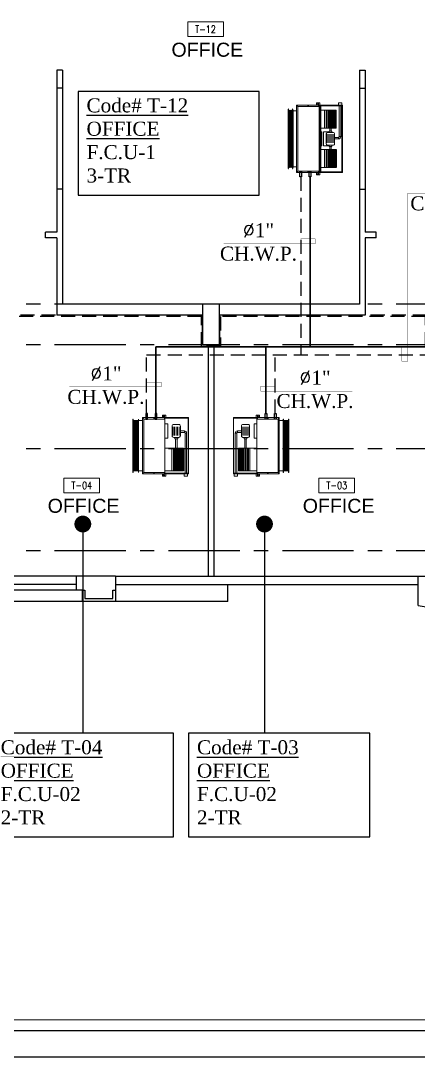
# Model space of a CAD drawing. Extents: x -659 to -592, y -249 to 29.
# Drawn here: x -625.76 to -618.66, y -129.41 to -110.93 of the extents above; entities that cross this region are included whole.
import ezdxf
from ezdxf.enums import TextEntityAlignment as Align

# ---------------------------------------------------------------- set-up
doc = ezdxf.new("R2010")
doc.units = 0
doc.header["$MEASUREMENT"] = 0
for name, pattern in [('CENTERX2', [101.6, 63.5, -12.7, 12.7, -12.7]), ('DASHDOT', [1, 0.5, -0.25, 0, -0.25]), ('HIDDEN', [0.375, 0.25, -0.125]), ('HIDDEN-Z', [3, 2, -1])]:
    doc.linetypes.add(name, pattern=pattern)
for name, color, linetype in [('01_AC-EQUIP', 206, 'Continuous'), ('16-AC-CH.WT PIPING (R)', 3, 'HIDDEN'), ('AXIS', 1, 'CENTERX2'), ('CH.W.PIPING TEXT', 4, 'Continuous'), ('COL', 2, 'Continuous'), ('COLHATCH', 5, 'Continuous'), ('elev', 2, 'Continuous'), ('ELEV1', 7, 'Continuous'), ('FASEL', 253, 'Continuous'), ('fram', 252, 'Continuous'), ('M-CH-WP-R', 40, 'HIDDEN-Z'), ('M-CH-WP-S', 142, 'Continuous'), ('M-EQBMNT', 21, 'Continuous'), ('METAL-EDGE', 253, 'Continuous'), ('WALL', 4, 'Continuous'), ('WIN', 5, 'Continuous'), ('ZONE TEXT', 73, 'Continuous')]:
    doc.layers.add(name, color=color, linetype=linetype)
doc.layers.add('A-SYMB-RMNU', color=4, linetype='Continuous', lineweight=9)
doc.layers.add('A.C.CHILLED WATER PIPING(S)', color=3, linetype='Continuous', lineweight=30)
doc.styles.add('AC', font='romans.shx', dxfattribs={"height": 0.2})
doc.styles.add('ARABY', font='sosa.shx')
doc.styles.add('ROMANS-TITLE', font='ROMANS.shx', dxfattribs={"width": 0.8})
doc.dimstyles.new('IHAB', dxfattribs={"dimscale": 0, "dimtxt": 0.15, "dimasz": 0.09, "dimexe": 0.18, "dimexo": 0.0625, "dimgap": 0, "dimtad": 0, "dimtih": 1, "dimtoh": 1, "dimzin": 0, "dimdsep": 46, "dimtxsty": 'ARABY', "dimcen": 0.03, "dimse1": 1, "dimse2": 1, "dimclrd": 36, "dimclrt": 42, "dimadec": 0, "dimazin": 0, "dimtfac": 1, "dimtmove": 1, "dimatfit": 3, "dimldrblk": 'ORIGIN', "dimfxl": 1, "dimtolj": 1, "dimtzin": 0, "dimarcsym": 0})

# ---------------------------------------------------------------- blocks, each defined once
blk = doc.blocks.new('A$C069E27EC')
at = {"layer": '01_AC-EQUIP', "color": 2, "linetype": 'Continuous'}
for p, q in [((0, 0), (0, -130)), ((1, 0.3), (0.5, -1.3)), ((1, 0.3), (1.5, -1.3)), ((2, 0.3), (1.5, -1.3)), ((2, 0.3), (2.5, -1.3)), ((3, 0.3), (2.5, -1.3)), ((3, 0.3), (3.6, -1.3)), ((4.1, 0.3), (3.6, -1.3)), ((4.1, 0.3), (4.6, -1.3)), ((5.1, 0.3), (4.6, -1.3)), ((5.1, 0.3), (5.6, -1.3)), ((6.1, 0.3), (5.6, -1.3)), ((6.1, 0.3), (6.6, -1.3)), ((7.1, 0.3), (6.6, -1.3)), ((7.1, 0.3), (7.6, -1.3)), ((8.1, 0.3), (7.6, -1.3)), ((8.1, 0.3), (8.6, -1.3)), ((9.2, 0.3), (8.6, -1.3)), ((9.2, 0.3), (9.7, -1.3)), ((1.5, -128.7), (1.5, -1.3)), ((2.5, -128.7), (2.5, -1.3)), ((3.6, -128.7), (3.6, -1.3)), ((4.6, -128.7), (4.6, -1.3)), ((5.6, -128.7), (5.6, -1.3)), ((6.6, -128.7), (6.6, -1.3)), ((7.6, -128.7), (7.6, -1.3)), ((8.6, -128.7), (8.6, -1.3)), ((1, -130.3), (0.5, -128.7)), ((1, -130.3), (1.5, -128.7)), ((2, -130.3), (1.5, -128.7)), ((2, -130.3), (2.5, -128.7)), ((3, -130.3), (2.5, -128.7)), ((3, -130.3), (3.6, -128.7)), ((4.1, -130.3), (3.6, -128.7)), ((4.1, -130.3), (4.6, -128.7)), ((5.1, -130.3), (4.6, -128.7)), ((5.1, -130.3), (5.6, -128.7)), ((6.1, -130.3), (5.6, -128.7)), ((6.1, -130.3), (6.6, -128.7)), ((7.1, -130.3), (6.6, -128.7)), ((7.1, -130.3), (7.6, -128.7)), ((8.1, -130.3), (7.6, -128.7)), ((8.1, -130.3), (8.6, -128.7)), ((9.2, -130.3), (8.6, -128.7)), ((9.2, -130.3), (9.7, -128.7))]:
    blk.add_line(p, q, dxfattribs=at)
for points in [[(0, 2.5), (0.5, 2.5), (0.5, -132.5), (0, -132.5)], [(9.7, 2.5), (10.2, 2.5), (10.2, -132.5), (9.7, -132.5)]]:
    blk.add_lwpolyline(points, close=True, dxfattribs=at)
blk = doc.blocks.new('A$C7CD32F90')
at = {"layer": '01_AC-EQUIP', "color": 1, "lineweight": 20}
for p, q in [((0.089, -0.4), (0.089, -0.116)), ((0.408, -0.116), (0.089, -0.116)), ((0.408, -0.117), (0.089, -0.117)), ((0.408, -0.119), (0.089, -0.119)), ((0.408, -0.122), (0.089, -0.122)), ((0.408, -0.125), (0.089, -0.125)), ((0.408, -0.128), (0.089, -0.128)), ((0.408, -0.132), (0.089, -0.132)), ((0.408, -0.136), (0.089, -0.136)), ((0.408, -0.141), (0.089, -0.141)), ((0.408, -0.148), (0.089, -0.148)), ((0.408, -0.155), (0.089, -0.155)), ((0.408, -0.164), (0.089, -0.164)), ((0.408, -0.173), (0.089, -0.173)), ((0.408, -0.183), (0.089, -0.183)), ((0.408, -0.4), (0.408, -0.116)), ((0.683, -0.168), (0.526, -0.168)), ((0.599, -0.074), (0.599, -0.145)), ((0.626, -0.074), (0.599, -0.074)), ((0.626, -0.074), (0.626, -0.145)), ((0.639, -0.035), (1.2, -0.035)), ((0.639, -0.061), (0.639, -0.035)), ((0.639, -0.061), (1.2, -0.061)), ((0.791, -0.4), (0.791, -0.116)), ((0.791, -0.116), (1.11, -0.116)), ((0.791, -0.117), (1.11, -0.117)), ((0.791, -0.119), (1.11, -0.119)), ((0.791, -0.122), (1.11, -0.122)), ((0.791, -0.125), (1.11, -0.125)), ((0.791, -0.128), (1.11, -0.128)), ((0.791, -0.132), (1.11, -0.132)), ((0.791, -0.136), (1.11, -0.136)), ((0.791, -0.141), (1.11, -0.141)), ((0.791, -0.148), (1.11, -0.148)), ((0.791, -0.155), (1.11, -0.155)), ((0.791, -0.164), (1.11, -0.164)), ((0.791, -0.173), (1.11, -0.173)), ((0.791, -0.183), (1.11, -0.183)), ((1.11, -0.4), (1.11, -0.116)), ((0.408, -0.193), (0.089, -0.193)), ((0.408, -0.201), (0.089, -0.201)), ((0.408, -0.209), (0.089, -0.209)), ((0.408, -0.219), (0.089, -0.219)), ((0.408, -0.229), (0.089, -0.229)), ((0.408, -0.239), (0.089, -0.239)), ((0.408, -0.255), (0.089, -0.255)), ((0.408, -0.275), (0.089, -0.275)), ((0.408, -0.295), (0.089, -0.295)), ((0.089, -0.321), (0.408, -0.321)), ((0.408, -0.204), (0.46, -0.204)), ((0.408, -0.231), (0.46, -0.231)), ((0.472, -0.243), (0.472, -0.343)), ((0.472, -0.343), (0.726, -0.343)), ((0.683, -0.194), (0.526, -0.194)), ((0.683, -0.221), (0.526, -0.221)), ((0.683, -0.248), (0.526, -0.248)), ((0.683, -0.274), (0.526, -0.274)), ((0.726, -0.243), (0.726, -0.343)), ((0.791, -0.204), (0.739, -0.204)), ((0.791, -0.231), (0.739, -0.231)), ((0.791, -0.193), (1.11, -0.193)), ((0.791, -0.201), (1.11, -0.201)), ((0.791, -0.209), (1.11, -0.209)), ((0.791, -0.219), (1.11, -0.219)), ((0.791, -0.229), (1.11, -0.229)), ((0.791, -0.239), (1.11, -0.239)), ((0.791, -0.255), (1.11, -0.255)), ((0.791, -0.275), (1.11, -0.275)), ((0.791, -0.295), (1.11, -0.295)), ((1.11, -0.321), (0.791, -0.321)), ((0.022, -0.425), (0.001, -0.425)), ((0.011, -0.418), (0.011, -0.432)), ((0.472, -0.37), (0.726, -0.37)), ((0.472, -0.4), (0.472, -0.37)), ((0.726, -0.4), (0.726, -0.37)), ((1.178, -0.425), (1.199, -0.425)), ((1.189, -0.418), (1.189, -0.432)), ((0.022, -0.615), (0.001, -0.615)), ((0.011, -0.608), (0.011, -0.622)), ((1.178, -0.615), (1.199, -0.615)), ((1.189, -0.608), (1.189, -0.622)), ((0.022, -0.81), (0.001, -0.81)), ((0.011, -0.803), (0.011, -0.817)), ((0.1, -0.824), (0.1, -0.89)), ((1.1, -0.824), (1.1, -0.89)), ((1.178, -0.81), (1.199, -0.81)), ((1.189, -0.803), (1.189, -0.817))]:
    blk.add_line(p, q, dxfattribs=at)
at = {"layer": '01_AC-EQUIP', "color": 1, "linetype": 'DASHDOT', "lineweight": 20}
for p, q in [((0.408, -0.193), (0.089, -0.193)), ((0.791, -0.193), (1.11, -0.193))]:
    blk.add_line(p, q, dxfattribs=at)
at = {"layer": '01_AC-EQUIP', "color": 1, "lineweight": 20}
for points in [[(0, -0.4), (1.2, -0.4), (1.2, 0), (0, 0)], [(0.012, -0.388), (1.188, -0.388), (1.188, -0.012), (0.012, -0.012)], [(1.244, -0.076), (1.2, -0.076), (1.2, -0.016), (1.244, -0.016)], [(0.485, -0.193), (0.46, -0.193), (0.46, -0.243), (0.485, -0.243)], [(0.714, -0.193), (0.739, -0.193), (0.739, -0.243), (0.714, -0.243)], [(-0.044, -0.407), (0, -0.407), (0, -0.467), (-0.044, -0.467)], [(1.2, -0.4), (0, -0.4), (0, -0.824), (1.2, -0.824)], [(1.175, -0.42), (0.024, -0.42), (0.024, -0.8), (1.175, -0.8)], [(1.244, -0.407), (1.2, -0.407), (1.2, -0.467), (1.244, -0.467)]]:
    blk.add_lwpolyline(points, close=True, dxfattribs=at)
blk.add_lwpolyline([(0.687, -0.145), (0.511, -0.145, 0.414214), (0.485, -0.171), (0.485, -0.264, 0.414214), (0.511, -0.291), (0.687, -0.291, 0.414214), (0.714, -0.264), (0.714, -0.171, 0.414214)], format="xyb", close=True, dxfattribs=at)
for centre in [(-0.023, -0.438), (1.223, -0.438)]:
    blk.add_circle(centre, 0.00932, dxfattribs=at)
for radius in [0.0399, 0.0133]:
    blk.add_arc((0.639, -0.074), radius, 90.0006, 180.0006, dxfattribs=at)
at = {"layer": '01_AC-EQUIP', "color": 1, "lineweight": 20, "extrusion": (0, 0, -1)}
for centre, major_axis, start_param, end_param in [((0.011, -0.425), (-0.00827, 0), -1.570796, 4.712389), ((0.011, -0.425), (-0.0047, 0), 3.141593, 9.424778), ((0.011, -0.615), (-0.00827, 0), -1.570796, 4.712389), ((0.011, -0.615), (-0.0047, 0), 3.141593, 9.424778), ((0.011, -0.81), (-0.00827, 0), -1.570796, 4.712389), ((0.011, -0.81), (-0.0047, 0), 3.141593, 9.424778)]:
    blk.add_ellipse(centre, major_axis=major_axis, ratio=0.646018, start_param=start_param, end_param=end_param, dxfattribs=at)
at = {"layer": '01_AC-EQUIP', "color": 1, "lineweight": 20}
for centre, major_axis, start_param, end_param in [((1.189, -0.425), (0.00827, 0), -1.570796, 4.712389), ((1.189, -0.425), (0.0047, 0), 3.141593, 9.424778), ((1.189, -0.615), (0.00827, 0), -1.570796, 4.712389), ((1.189, -0.615), (0.0047, 0), 3.141593, 9.424778), ((1.189, -0.81), (0.00827, 0), -1.570796, 4.712389), ((1.189, -0.81), (0.0047, 0), 3.141593, 9.424778)]:
    blk.add_ellipse(centre, major_axis=major_axis, ratio=0.646018, start_param=start_param, end_param=end_param, dxfattribs=at)
at = {"layer": 'M-CH-WP-R', "color": 6, "linetype": 'ByBlock', "ltscale": 1.5}
blk.add_lwpolyline([(0.025, -0.762), (0.025, -0.732), (-0.075, -0.732), (-0.075, -0.762)], close=True, dxfattribs=at)
at = {"layer": 'M-CH-WP-S', "color": 5, "linetype": 'ByBlock', "ltscale": 1.5}
blk.add_lwpolyline([(0.025, -0.597), (0.025, -0.567), (-0.075, -0.567), (-0.075, -0.597)], close=True, dxfattribs=at)
at = {"layer": 'M-EQBMNT', "color": 21, "linetype": 'ByBlock', "ltscale": 1.5}
for p, q in [((0.408, -0.116), (0.089, -0.116)), ((0.791, -0.116), (1.11, -0.116))]:
    blk.add_line(p, q, dxfattribs=at)
at = {"layer": '01_AC-EQUIP', "color": 1, "lineweight": 20, "xscale": 0.00784765227677817, "yscale": 0.00784765227677817, "zscale": 0.00784765227677817, "rotation": 270}
blk.add_blockref('A$C069E27EC', (1.11, -0.89), dxfattribs=at)
blk = doc.blocks.new('A$C224F6469')
at = {"layer": '01_AC-EQUIP', "color": 1, "lineweight": 20}
for p, q in [((0, 0), (1, 0)), ((0, -0.82), (0, 0)), ((1, -0.82), (1, 0)), ((0.007, -0.004), (0.988, -0.004)), ((0.007, -0.42), (0.007, -0.004)), ((0.32, -0.168), (0.163, -0.168)), ((0.236, -0.074), (0.236, -0.145)), ((0.263, -0.074), (0.236, -0.074)), ((0.263, -0.074), (0.263, -0.145)), ((0.276, -0.035), (1, -0.035)), ((0.276, -0.061), (0.276, -0.035)), ((0.276, -0.061), (1, -0.061)), ((0.541, -0.42), (0.541, -0.09)), ((0.541, -0.09), (0.949, -0.09)), ((0.541, -0.092), (0.949, -0.092)), ((0.541, -0.094), (0.949, -0.094)), ((0.541, -0.096), (0.949, -0.096)), ((0.541, -0.099), (0.949, -0.099)), ((0.541, -0.103), (0.949, -0.103)), ((0.541, -0.106), (0.949, -0.106)), ((0.541, -0.11), (0.949, -0.11)), ((0.541, -0.115), (0.949, -0.115)), ((0.541, -0.122), (0.949, -0.122)), ((0.541, -0.129), (0.949, -0.129)), ((0.541, -0.138), (0.949, -0.138)), ((0.541, -0.148), (0.949, -0.148)), ((0.541, -0.158), (0.949, -0.158)), ((0.541, -0.168), (0.949, -0.168)), ((0.541, -0.175), (0.949, -0.175)), ((0.541, -0.184), (0.949, -0.184)), ((0.949, -0.42), (0.949, -0.09)), ((0.988, -0.42), (0.988, -0.004)), ((0.32, -0.194), (0.163, -0.194)), ((0.32, -0.221), (0.163, -0.221)), ((0.32, -0.248), (0.163, -0.248)), ((0.32, -0.274), (0.163, -0.274)), ((0.541, -0.204), (0.376, -0.204)), ((0.541, -0.231), (0.376, -0.231)), ((0.541, -0.194), (0.949, -0.194)), ((0.541, -0.214), (0.949, -0.214)), ((0.541, -0.23), (0.949, -0.23)), ((0.541, -0.25), (0.949, -0.25)), ((0.541, -0.27), (0.949, -0.27)), ((0.949, -0.295), (0.541, -0.295)), ((0, -0.42), (1, -0.42)), ((0.022, -0.425), (0.001, -0.425)), ((0.011, -0.418), (0.011, -0.432)), ((0.109, -0.37), (0.363, -0.37)), ((0.109, -0.42), (0.109, -0.37)), ((0.363, -0.42), (0.363, -0.37)), ((0.978, -0.425), (0.999, -0.425)), ((0.989, -0.418), (0.989, -0.432)), ((0.022, -0.615), (0.001, -0.615)), ((0.011, -0.608), (0.011, -0.622)), ((0.978, -0.615), (0.999, -0.615)), ((0.989, -0.608), (0.989, -0.622)), ((1, -0.82), (0, -0.82)), ((0.022, -0.81), (0.001, -0.81)), ((0.011, -0.803), (0.011, -0.817)), ((0.05, -0.82), (0.05, -0.89)), ((0.95, -0.82), (0.95, -0.89)), ((0.978, -0.81), (0.999, -0.81)), ((0.989, -0.803), (0.989, -0.817))]:
    blk.add_line(p, q, dxfattribs=at)
at = {"layer": '01_AC-EQUIP', "color": 1, "linetype": 'DASHDOT', "lineweight": 20}
blk.add_line((0.541, -0.168), (0.949, -0.168), dxfattribs=at)
at = {"layer": '01_AC-EQUIP', "color": 2, "lineweight": 20}
for p, q in [((0.047, -0.9), (0.063, -0.895)), ((0.047, -0.9), (0.063, -0.905)), ((0.047, -0.91), (0.063, -0.905)), ((0.047, -0.91), (0.063, -0.915)), ((0.047, -0.92), (0.063, -0.915)), ((0.047, -0.92), (0.063, -0.925)), ((0.063, -0.905), (0.937, -0.905)), ((0.063, -0.915), (0.937, -0.915)), ((0.953, -0.9), (0.937, -0.895)), ((0.953, -0.9), (0.937, -0.905)), ((0.953, -0.91), (0.937, -0.905)), ((0.953, -0.91), (0.937, -0.915)), ((0.953, -0.92), (0.937, -0.915)), ((0.953, -0.92), (0.937, -0.925)), ((0.047, -0.931), (0.063, -0.925)), ((0.047, -0.931), (0.063, -0.936)), ((0.047, -0.941), (0.063, -0.936)), ((0.047, -0.941), (0.063, -0.946)), ((0.047, -0.951), (0.063, -0.946)), ((0.047, -0.951), (0.063, -0.956)), ((0.047, -0.961), (0.063, -0.956)), ((0.047, -0.961), (0.063, -0.966)), ((0.047, -0.971), (0.063, -0.966)), ((0.047, -0.971), (0.063, -0.976)), ((0.047, -0.981), (0.063, -0.976)), ((0.047, -0.981), (0.063, -0.987)), ((0.063, -0.925), (0.937, -0.925)), ((0.063, -0.936), (0.937, -0.936)), ((0.063, -0.946), (0.937, -0.946)), ((0.063, -0.956), (0.937, -0.956)), ((0.063, -0.966), (0.937, -0.966)), ((0.063, -0.976), (0.937, -0.976)), ((0.953, -0.931), (0.937, -0.925)), ((0.953, -0.931), (0.937, -0.936)), ((0.953, -0.941), (0.937, -0.936)), ((0.953, -0.941), (0.937, -0.946)), ((0.953, -0.951), (0.937, -0.946)), ((0.953, -0.951), (0.937, -0.956)), ((0.953, -0.961), (0.937, -0.956)), ((0.953, -0.961), (0.937, -0.966)), ((0.953, -0.971), (0.937, -0.966)), ((0.953, -0.971), (0.937, -0.976)), ((0.953, -0.981), (0.937, -0.976)), ((0.953, -0.981), (0.937, -0.987))]:
    blk.add_line(p, q, dxfattribs=at)
at = {"layer": '01_AC-EQUIP', "color": 1, "lineweight": 20}
blk.add_lwpolyline([(0.324, -0.145), (0.149, -0.145, 0.414214), (0.122, -0.171), (0.122, -0.264, 0.414214), (0.149, -0.291), (0.324, -0.291, 0.414214), (0.351, -0.264), (0.351, -0.171, 0.414214)], format="xyb", close=True, dxfattribs=at)
for points in [[(1.044, -0.076), (1, -0.076), (1, -0.016), (1.044, -0.016)], [(0.351, -0.193), (0.376, -0.193), (0.376, -0.243), (0.351, -0.243)], [(-0.044, -0.407), (0, -0.407), (0, -0.467), (-0.044, -0.467)], [(0.025, -0.8), (0.975, -0.8), (0.975, -0.42), (0.025, -0.42)], [(1.044, -0.407), (1, -0.407), (1, -0.467), (1.044, -0.467)]]:
    blk.add_lwpolyline(points, close=True, dxfattribs=at)
at = {"layer": '01_AC-EQUIP', "color": 2, "lineweight": 20}
for points in [[(0.975, -0.89), (0.975, -0.895), (0.025, -0.895), (0.025, -0.89)], [(0.975, -0.987), (0.975, -0.992), (0.025, -0.992), (0.025, -0.987)]]:
    blk.add_lwpolyline(points, close=True, dxfattribs=at)
at = {"layer": '01_AC-EQUIP', "color": 1, "lineweight": 20}
for centre in [(-0.023, -0.438), (1.023, -0.438)]:
    blk.add_circle(centre, 0.00932, dxfattribs=at)
for radius in [0.0399, 0.0133]:
    blk.add_arc((0.276, -0.074), radius, 90.0006, 180.0006, dxfattribs=at)
at = {"layer": '01_AC-EQUIP', "color": 1, "lineweight": 20, "extrusion": (0, 0, -1)}
for centre, major_axis, start_param, end_param in [((0.011, -0.425), (-0.00827, 0), -1.570796, 4.712389), ((0.011, -0.425), (-0.0047, 0), 3.141593, 9.424778), ((0.011, -0.615), (-0.00827, 0), -1.570796, 4.712389), ((0.011, -0.615), (-0.0047, 0), 3.141593, 9.424778), ((0.011, -0.81), (-0.00827, 0), -1.570796, 4.712389), ((0.011, -0.81), (-0.0047, 0), 3.141593, 9.424778)]:
    blk.add_ellipse(centre, major_axis=major_axis, ratio=0.646018, start_param=start_param, end_param=end_param, dxfattribs=at)
at = {"layer": '01_AC-EQUIP', "color": 1, "lineweight": 20}
for centre, major_axis, start_param, end_param in [((0.989, -0.425), (0.00827, 0), -1.570796, 4.712389), ((0.989, -0.425), (0.0047, 0), 3.141593, 9.424778), ((0.989, -0.615), (0.00827, 0), -1.570796, 4.712389), ((0.989, -0.615), (0.0047, 0), 3.141593, 9.424778), ((0.989, -0.81), (0.00827, 0), -1.570796, 4.712389), ((0.989, -0.81), (0.0047, 0), 3.141593, 9.424778)]:
    blk.add_ellipse(centre, major_axis=major_axis, ratio=0.646018, start_param=start_param, end_param=end_param, dxfattribs=at)
at = {"layer": 'M-CH-WP-R', "color": 6, "linetype": 'ByBlock', "ltscale": 1.5}
blk.add_lwpolyline([(0.025, -0.762), (0.025, -0.732), (-0.075, -0.732), (-0.075, -0.762)], close=True, dxfattribs=at)
at = {"layer": 'M-CH-WP-S', "color": 5, "linetype": 'ByBlock', "ltscale": 1.5}
blk.add_lwpolyline([(0.025, -0.597), (0.025, -0.567), (-0.075, -0.567), (-0.075, -0.597)], close=True, dxfattribs=at)
at = {"layer": 'M-EQBMNT', "color": 21, "linetype": 'ByBlock', "ltscale": 1.5}
blk.add_line((0.541, -0.09), (0.949, -0.09), dxfattribs=at)
blk = doc.blocks.new('A-ROOM')
at = {"layer": 'A-SYMB-RMNU'}
blk.add_lwpolyline([(-425, 175), (425, 175), (425, -175), (-425, -175)], close=True, dxfattribs=at)
at = {"layer": 'A-SYMB-RMNU', "style": 'ROMANS-TITLE', "width": 0.8}
blk.add_attdef('ROOM-NO', text='', height=175, dxfattribs=at).set_placement((0, 0), align=Align.MIDDLE)
blk = doc.blocks.new('DOT')
at = {"color": 0, "linetype": 'ByBlock'}
blk.add_line((-0.5, 0), (-1, 0), dxfattribs=at)
at = {"color": 0, "linetype": 'ByBlock', "const_width": 0.5}
blk.add_lwpolyline([(-0.25, 0, 1), (0.25, 0, 1)], format="xyb", close=True, dxfattribs=at)

msp = doc.modelspace()

# ---------------------------------------------------------------- hatches: boundary and pattern name
at = {"layer": 'COLHATCH', "linetype": 'Continuous'}
h = msp.add_hatch(dxfattribs=at)
h.set_pattern_fill('_USER', color=252, scale=0.05, angle=45, style=0, double=1, pattern_type=0)
h.set_pattern_definition([(45, (-430.474, -276.71368), (-0.035355339, 0.035355339), []), (135, (-430.474, -276.71368), (-0.035355339, -0.035355339), [])])
h.paths.add_polyline_path([(-610.034, -99.134), (-610.334, -99.134), (-610.334, -100.034), (-610.034, -100.034)])
h.paths.add_polyline_path([(-608.034, -99.134), (-608.834, -99.134), (-608.834, -99.434), (-608.034, -99.434)])
h.paths.add_polyline_path([(-606.084, -101.134), (-606.384, -101.134), (-606.384, -101.734), (-606.084, -101.734)])
h.paths.add_polyline_path([(-605.684, -104.714), (-606.484, -104.714), (-606.484, -105.014), (-605.684, -105.014)])
h.paths.add_polyline_path([(-608.234, -104.714), (-609.034, -104.714), (-609.034, -105.014), (-608.234, -105.014)])
h.paths.add_polyline_path([(-608.134, -109.764), (-609.034, -109.764), (-609.034, -110.064), (-608.134, -110.064)])
h.paths.add_polyline_path([(-605.684, -109.714), (-606.484, -109.714), (-606.484, -110.014), (-605.684, -110.014)])
h.paths.add_polyline_path([(-607.942, -115.984), (-609.042, -115.984), (-609.042, -116.284), (-608.189, -116.284, -0.011587), (-608.204, -116.969), (-607.955, -116.98, 0.01656)])
h.paths.add_polyline_path([(-608.136, -118.714), (-608.389, -118.714, -0.040808), (-608.978, -121.053), (-608.741, -121.134, 0.04151)])
h.paths.add_polyline_path([(-610.034, -118.114), (-610.334, -118.114), (-610.334, -119.014), (-610.034, -119.014)])
h.paths.add_polyline_path([(-614.164, -118.114), (-614.564, -118.114), (-614.564, -119.014), (-614.164, -119.014)])
h.paths.add_polyline_path([(-617.964, -118.114), (-618.414, -118.114), (-618.414, -119.014), (-617.964, -119.014)])
h.paths.add_polyline_path([(-618.214, -119.934), (-618.514, -119.934), (-618.514, -120.834), (-618.214, -120.834)])
h.paths.add_polyline_path([(-626.214, -118.114), (-626.514, -118.114), (-626.514, -119.014), (-626.214, -119.014)])
h.paths.add_polyline_path([(-626.214, -119.934), (-626.514, -119.934), (-626.514, -120.834), (-626.214, -120.834)])
h.paths.add_polyline_path([(-634.214, -118.114), (-634.514, -118.114), (-634.514, -119.014), (-634.214, -119.014)])
h.paths.add_polyline_path([(-634.214, -119.934), (-634.514, -119.934), (-634.514, -120.834), (-634.214, -120.834)])
h.paths.add_polyline_path([(-642.314, -118.114), (-642.764, -118.114), (-642.764, -119.014), (-642.314, -119.014)])
h.paths.add_polyline_path([(-642.214, -119.934), (-642.514, -119.934), (-642.514, -120.834), (-642.214, -120.834)])
h.paths.add_polyline_path([(-646.164, -118.114), (-646.564, -118.114), (-646.564, -119.014), (-646.164, -119.014)])
h.paths.add_polyline_path([(-650.394, -118.114), (-650.694, -118.114), (-650.694, -119.014), (-650.394, -119.014)])
h.paths.add_polyline_path([(-651.686, -115.984), (-652.786, -115.984, 0.01656), (-652.773, -116.98), (-652.524, -116.969, -0.011587), (-652.539, -116.284), (-651.686, -116.284)])
h.paths.add_polyline_path([(-652.339, -118.714), (-652.592, -118.714, 0.04151), (-651.987, -121.134), (-651.75, -121.053, -0.040808)])
h.paths.add_polyline_path([(-651.694, -109.764), (-652.594, -109.764), (-652.594, -110.064), (-651.694, -110.064)])
h.paths.add_polyline_path([(-654.244, -109.714), (-655.044, -109.714), (-655.044, -110.014), (-654.244, -110.014)])
h.paths.add_polyline_path([(-654.244, -104.714), (-655.044, -104.714), (-655.044, -105.014), (-654.244, -105.014)])
h.paths.add_polyline_path([(-651.694, -104.714), (-652.494, -104.714), (-652.494, -105.014), (-651.694, -105.014)])
h.paths.add_polyline_path([(-654.344, -101.134), (-654.644, -101.134), (-654.644, -101.734), (-654.344, -101.734)])
h.paths.add_polyline_path([(-651.894, -99.134), (-652.694, -99.134), (-652.694, -99.434), (-651.894, -99.434)])
h.paths.add_polyline_path([(-650.394, -99.134), (-650.694, -99.134), (-650.694, -100.034), (-650.394, -100.034)])
h.paths.add_polyline_path([(-646.114, -99.134), (-646.514, -99.134), (-646.514, -100.034), (-646.114, -100.034)])
h.paths.add_polyline_path([(-642.314, -99.134), (-642.764, -99.134), (-642.764, -100.034), (-642.314, -100.034)])
h.paths.add_polyline_path([(-632.964, -96.934), (-633.264, -96.934), (-633.264, -97.534), (-632.964, -97.534)])
h.paths.add_polyline_path([(-632.964, -99.434), (-627.864, -99.434), (-627.864, -100.884), (-627.564, -100.884), (-627.564, -99.134), (-633.264, -99.134), (-633.264, -100.884), (-632.964, -100.884)])
h.paths.add_polyline_path([(-626.214, -96.934), (-626.514, -96.934), (-626.514, -97.534), (-626.214, -97.534)])
h.paths.add_polyline_path([(-626.214, -100.284), (-626.514, -100.284), (-626.514, -100.884), (-626.214, -100.884)])
h.paths.add_polyline_path([(-617.964, -99.134), (-618.414, -99.134), (-618.414, -100.034), (-617.964, -100.034)])

# ---------------------------------------------------------------- linework, layer by layer
at = {"layer": '16-AC-CH.WT PIPING (R)', "color": 1}
for p, q in [((-620.761, -113.714), (-620.761, -116.892)), ((-623.511, -116.892), (-610.633, -116.892)), ((-623.511, -117.934), (-623.511, -116.892)), ((-621.217, -117.934), (-621.217, -116.892))]:
    msp.add_line(p, q, dxfattribs=at)
at = {"layer": 'A.C.CHILLED WATER PIPING(S)'}
for p, q in [((-620.596, -113.714), (-620.596, -116.746)), ((-623.346, -116.746), (-610.572, -116.746)), ((-623.346, -117.934), (-623.346, -116.746)), ((-621.382, -117.934), (-621.382, -116.746))]:
    msp.add_line(p, q, dxfattribs=at)
at = {"layer": 'AXIS', "color": 252, "linetype": 'CENTERX2', "ltscale": 0.02}
for p, q in [((-603.563, -115.984), (-657.165, -115.984)), ((-603.563, -116.714), (-657.165, -116.714)), ((-603.563, -118.564), (-657.165, -118.564)), ((-603.563, -120.384), (-657.165, -120.384))]:
    msp.add_line(p, q, dxfattribs=at)
at = {"layer": 'CH.W.PIPING TEXT', "color": 34, "linetype": 'Continuous'}
for points in [[(-624.735, -114.044), (-621.502, -114.044), (-621.502, -112.196), (-624.735, -112.196)], [(-626.266, -125.481), (-623.033, -125.481), (-623.033, -123.633), (-626.266, -123.633)], [(-622.764, -125.481), (-619.53, -125.481), (-619.53, -123.633), (-622.764, -123.633)]]:
    msp.add_lwpolyline(points, close=True, dxfattribs=at)
at = {"layer": 'CH.W.PIPING TEXT', "color": 85, "linetype": 'Continuous', "const_width": 0.005}
for points in [[(-618.958, -116.746), (-618.958, -117.004), (-618.849, -117.004), (-618.849, -114.009), (-617.405, -114.009)], [(-620.761, -114.824), (-620.504, -114.824), (-620.504, -114.909), (-622.139, -114.909)], [(-623.511, -117.376), (-623.254, -117.376), (-623.254, -117.461), (-624.889, -117.461)], [(-621.217, -117.45), (-621.474, -117.45), (-621.474, -117.535), (-619.839, -117.535)]]:
    msp.add_lwpolyline(points, dxfattribs=at)
at = {"layer": 'COL', "linetype": 'Continuous'}
msp.add_lwpolyline([(-622.214, -115.984), (-622.514, -115.984), (-622.514, -116.714), (-622.214, -116.714)], close=True, dxfattribs=at)
at = {"layer": 'elev', "color": 252}
for p, q in [((-622.064, -121.284), (-622.064, -120.984)), ((-624.664, -121.284), (-626.064, -121.284)), ((-622.064, -121.284), (-624.064, -121.284))]:
    msp.add_line(p, q, dxfattribs=at)
at = {"layer": 'ELEV1'}
msp.add_line((-624.764, -121.084), (-625.964, -121.084), dxfattribs=at)
at = {"layer": 'FASEL', "linetype": 'HIDDEN'}
for points in [[(-610.254, -101.434), (-610.254, -116.184), (-610.554, -116.184), (-610.554, -116.184), (-614.214, -116.184), (-614.214, -116.184), (-614.514, -116.184), (-614.514, -116.184), (-618.214, -116.184), (-618.214, -116.714), (-618.514, -116.714), (-618.514, -116.184), (-622.214, -116.184), (-622.214, -116.714), (-622.514, -116.714), (-622.514, -116.184), (-626.214, -116.184)], [(-610.234, -101.434), (-610.234, -116.204), (-610.574, -116.204), (-610.574, -116.204), (-614.194, -116.204), (-614.194, -116.204), (-614.534, -116.204), (-614.534, -116.204), (-618.194, -116.204), (-618.194, -116.734), (-618.534, -116.734), (-618.534, -116.204), (-622.194, -116.204), (-622.194, -116.734), (-622.534, -116.734), (-622.534, -116.204), (-626.194, -116.204)]]:
    msp.add_lwpolyline(points, dxfattribs=at)
at = {"layer": 'fram'}
msp.add_line((-658.599, -128.932), (-594.553, -128.932), dxfattribs=at)
for points in [[(-659.076, -91.409), (-594.076, -91.409), (-594.076, -129.409), (-659.076, -129.409)], [(-602.129, -91.886), (-658.599, -91.886), (-658.599, -128.932), (-602.129, -128.932)]]:
    msp.add_lwpolyline(points, close=True, dxfattribs=at)
at = {"layer": 'METAL-EDGE', "color": 252, "linetype": 'Continuous'}
for p, q in [((-624.664, -121.084), (-624.614, -121.084)), ((-624.614, -121.084), (-624.614, -121.234)), ((-624.114, -121.234), (-624.114, -121.084)), ((-624.114, -121.084), (-624.064, -121.084)), ((-624.614, -121.234), (-624.114, -121.234))]:
    msp.add_line(p, q, dxfattribs=at)
at = {"layer": 'WALL', "color": 252, "linetype": 'Continuous'}
for p, q in [((-625.014, -111.814), (-625.114, -111.814)), ((-625.114, -111.814), (-625.114, -112.139)), ((-625.014, -111.814), (-625.014, -112.139)), ((-619.714, -111.814), (-619.614, -111.814)), ((-619.714, -111.814), (-619.714, -112.139)), ((-619.614, -111.814), (-619.614, -112.139)), ((-625.014, -112.139), (-625.114, -112.139)), ((-619.714, -112.139), (-619.614, -112.139)), ((-625.014, -113.939), (-625.114, -113.939)), ((-625.114, -113.939), (-625.114, -114.704)), ((-625.014, -113.939), (-625.014, -115.984)), ((-619.714, -113.939), (-619.614, -113.939)), ((-619.714, -113.939), (-619.714, -115.984)), ((-619.614, -113.939), (-619.614, -114.704)), ((-625.114, -114.704), (-625.314, -114.704)), ((-625.314, -114.804), (-625.314, -114.704)), ((-619.414, -114.704), (-619.614, -114.704)), ((-619.414, -114.804), (-619.414, -114.704)), ((-625.114, -114.804), (-625.314, -114.804)), ((-625.114, -114.804), (-625.114, -116.184)), ((-619.614, -114.804), (-619.614, -116.184)), ((-619.414, -114.804), (-619.614, -114.804)), ((-619.714, -115.984), (-625.014, -115.984)), ((-622.514, -116.184), (-625.114, -116.184)), ((-622.514, -116.714), (-622.514, -116.184)), ((-619.614, -116.184), (-622.214, -116.184)), ((-622.214, -116.184), (-622.214, -116.714)), ((-622.214, -116.714), (-622.514, -116.714)), ((-622.414, -116.734), (-622.414, -120.834)), ((-622.414, -116.734), (-622.314, -116.734)), ((-622.314, -116.734), (-622.314, -120.834)), ((-624.064, -120.834), (-624.764, -120.834)), ((-624.764, -121.084), (-624.764, -120.834)), ((-624.064, -120.834), (-624.064, -121.284)), ((-622.414, -120.834), (-622.314, -120.834)), ((-618.664, -120.834), (-618.514, -120.834)), ((-618.664, -121.357), (-618.664, -120.834)), ((-624.664, -121.084), (-624.764, -121.084)), ((-624.664, -121.084), (-624.664, -121.284)), ((-624.064, -121.284), (-624.664, -121.284)), ((-618.664, -121.357), (-618.073, -121.461))]:
    msp.add_line(p, q, dxfattribs=at)
msp.add_lwpolyline([(-602.321, -92.078, 0.0192, 0.0192, 0), (-658.407, -92.078, 0.0192, 0.0192, 0), (-658.407, -128.74, 0.0192, 0.0192, 0), (-602.321, -128.74, 0.0192, 0.0192, 0)], format="xyseb", close=True, dxfattribs=at)
at = {"layer": 'WIN', "color": 252}
for p, q in [((-625.114, -112.139), (-625.114, -113.939)), ((-625.014, -112.139), (-625.014, -113.939)), ((-619.714, -112.139), (-619.714, -113.939)), ((-619.614, -112.139), (-619.614, -113.939)), ((-624.764, -120.834), (-625.964, -120.834)), ((-624.764, -120.984), (-625.964, -120.984)), ((-624.064, -120.834), (-618.664, -120.834)), ((-624.064, -120.984), (-618.664, -120.984))]:
    msp.add_line(p, q, dxfattribs=at)

# ---------------------------------------------------------------- block references
at = {"layer": '01_AC-EQUIP', "xscale": -1}
for name, p, rotation in [('A$C7CD32F90', (-620.014, -113.639), 270), ('A$C224F6469', (-621.964, -118.009), 90)]:
    msp.add_blockref(name, p, dxfattribs=dict(at, rotation=rotation))
at = {"layer": '01_AC-EQUIP', "rotation": 270}
msp.add_blockref('A$C224F6469', (-622.764, -118.009), dxfattribs=at)
at = {"layer": 'A-SYMB-RMNU', "xscale": 0.0007500000000391083, "yscale": 0.0007500000000106866, "zscale": 0.00075}
for p, values in [((-622.46, -111.087), {'ROOM-NO': 'T-12'}), ((-624.669, -119.216), {'ROOM-NO': 'T-04'}), ((-620.119, -119.216), {'ROOM-NO': 'T-03'})]:
    msp.add_blockref('A-ROOM', p, dxfattribs=at).add_auto_attribs(values)

# ---------------------------------------------------------------- texts
at = {"layer": 'CH.W.PIPING TEXT', "color": 47, "linetype": 'Continuous', "char_height": 0.25, "width": 3.95146, "attachment_point": 7, "style": 'AC'}
for s, insert in [('\\A1;{\\fTimes New Roman|b0|i0|c0|p18;\\L\\C3;Code# T-12\\POFFICE\\P\\l\\C256;F.C.U-1\\C34;\\P3-TR}', (-624.584, -113.822)), ('\\A1;{\\fTimes New Roman|b0|i0|c0|p18;\\L\\C3;Code# T-04\\POFFICE\\P\\l\\C256;F.C.U-02\\L\\C3;\\P\\l\\C34;2-TR}', (-626.115, -125.259)), ('\\A1;{\\fTimes New Roman|b0|i0|c0|p18;\\L\\C3;Code# T-03\\POFFICE\\P\\l\\C256;F.C.U-02\\L\\C3;\\P\\l\\C34;2-TR}', (-622.613, -125.259))]:
    msp.add_mtext(s, dxfattribs=dict(at, insert=insert))
at = {"layer": 'CH.W.PIPING TEXT', "color": 105, "char_height": 0.25, "width": 2.63431, "attachment_point": 8, "style": 'AC'}
for s, insert in [('\\A1;{\\fTimes New Roman|b0|i0|c0|p18;\\L\\C3;\\P\\Fromans|c178;\\l\\C4;∅\\fTimes New Roman|b0|i0|c0|p18;1 \\H0.7x;\\S1/4;\\H1.429x;"\\PCH.W.P.}', (-618.119, -114.32)), ('\\A1;{\\fTimes New Roman|b0|i0|c0|p18;\\L\\C3;\\P\\Fromans|c178;\\l\\C4;∅\\fTimes New Roman|b0|i0|c0|p18;1\\H1x;"\\PCH.W.P.}', (-621.516, -115.216)), ('\\A1;{\\fTimes New Roman|b0|i0|c0|p18;\\L\\C3;\\P\\Fromans|c178;\\l\\C4;∅\\fTimes New Roman|b0|i0|c0|p18;1\\H1x;"\\PCH.W.P.}', (-624.238, -117.769)), ('\\A1;{\\fTimes New Roman|b0|i0|c0|p18;\\L\\C3;\\P\\Fromans|c178;\\l\\C4;∅\\fTimes New Roman|b0|i0|c0|p18;1\\H1x;"\\PCH.W.P.}', (-620.507, -117.843))]:
    msp.add_mtext(s, dxfattribs=dict(at, insert=insert))
at = {"layer": 'ZONE TEXT', "linetype": 'Continuous', "char_height": 0.25, "width": 3.29288, "attachment_point": 1, "style": 'AC'}
for insert in [(-623.068, -111.326), (-625.277, -119.455), (-620.726, -119.455)]:
    msp.add_mtext('{\\fArial|b0|i0|c0|p34;OFFICE}', dxfattribs=dict(at, insert=insert))

# ---------------------------------------------------------------- leaders
at = {"layer": 'CH.W.PIPING TEXT', "color": 47, "linetype": 'Continuous'}
for points in [[(-624.65, -119.905), (-624.65, -123.633)], [(-621.408, -119.905), (-621.408, -123.633)]]:
    msp.add_leader(points, dimstyle='IHAB', override={"dimscale": 1, "dimasz": 0.3, "dimclrd": 47, "dimldrblk": 'DOT'}, dxfattribs=at)

doc.saveas('drawing.dxf')
